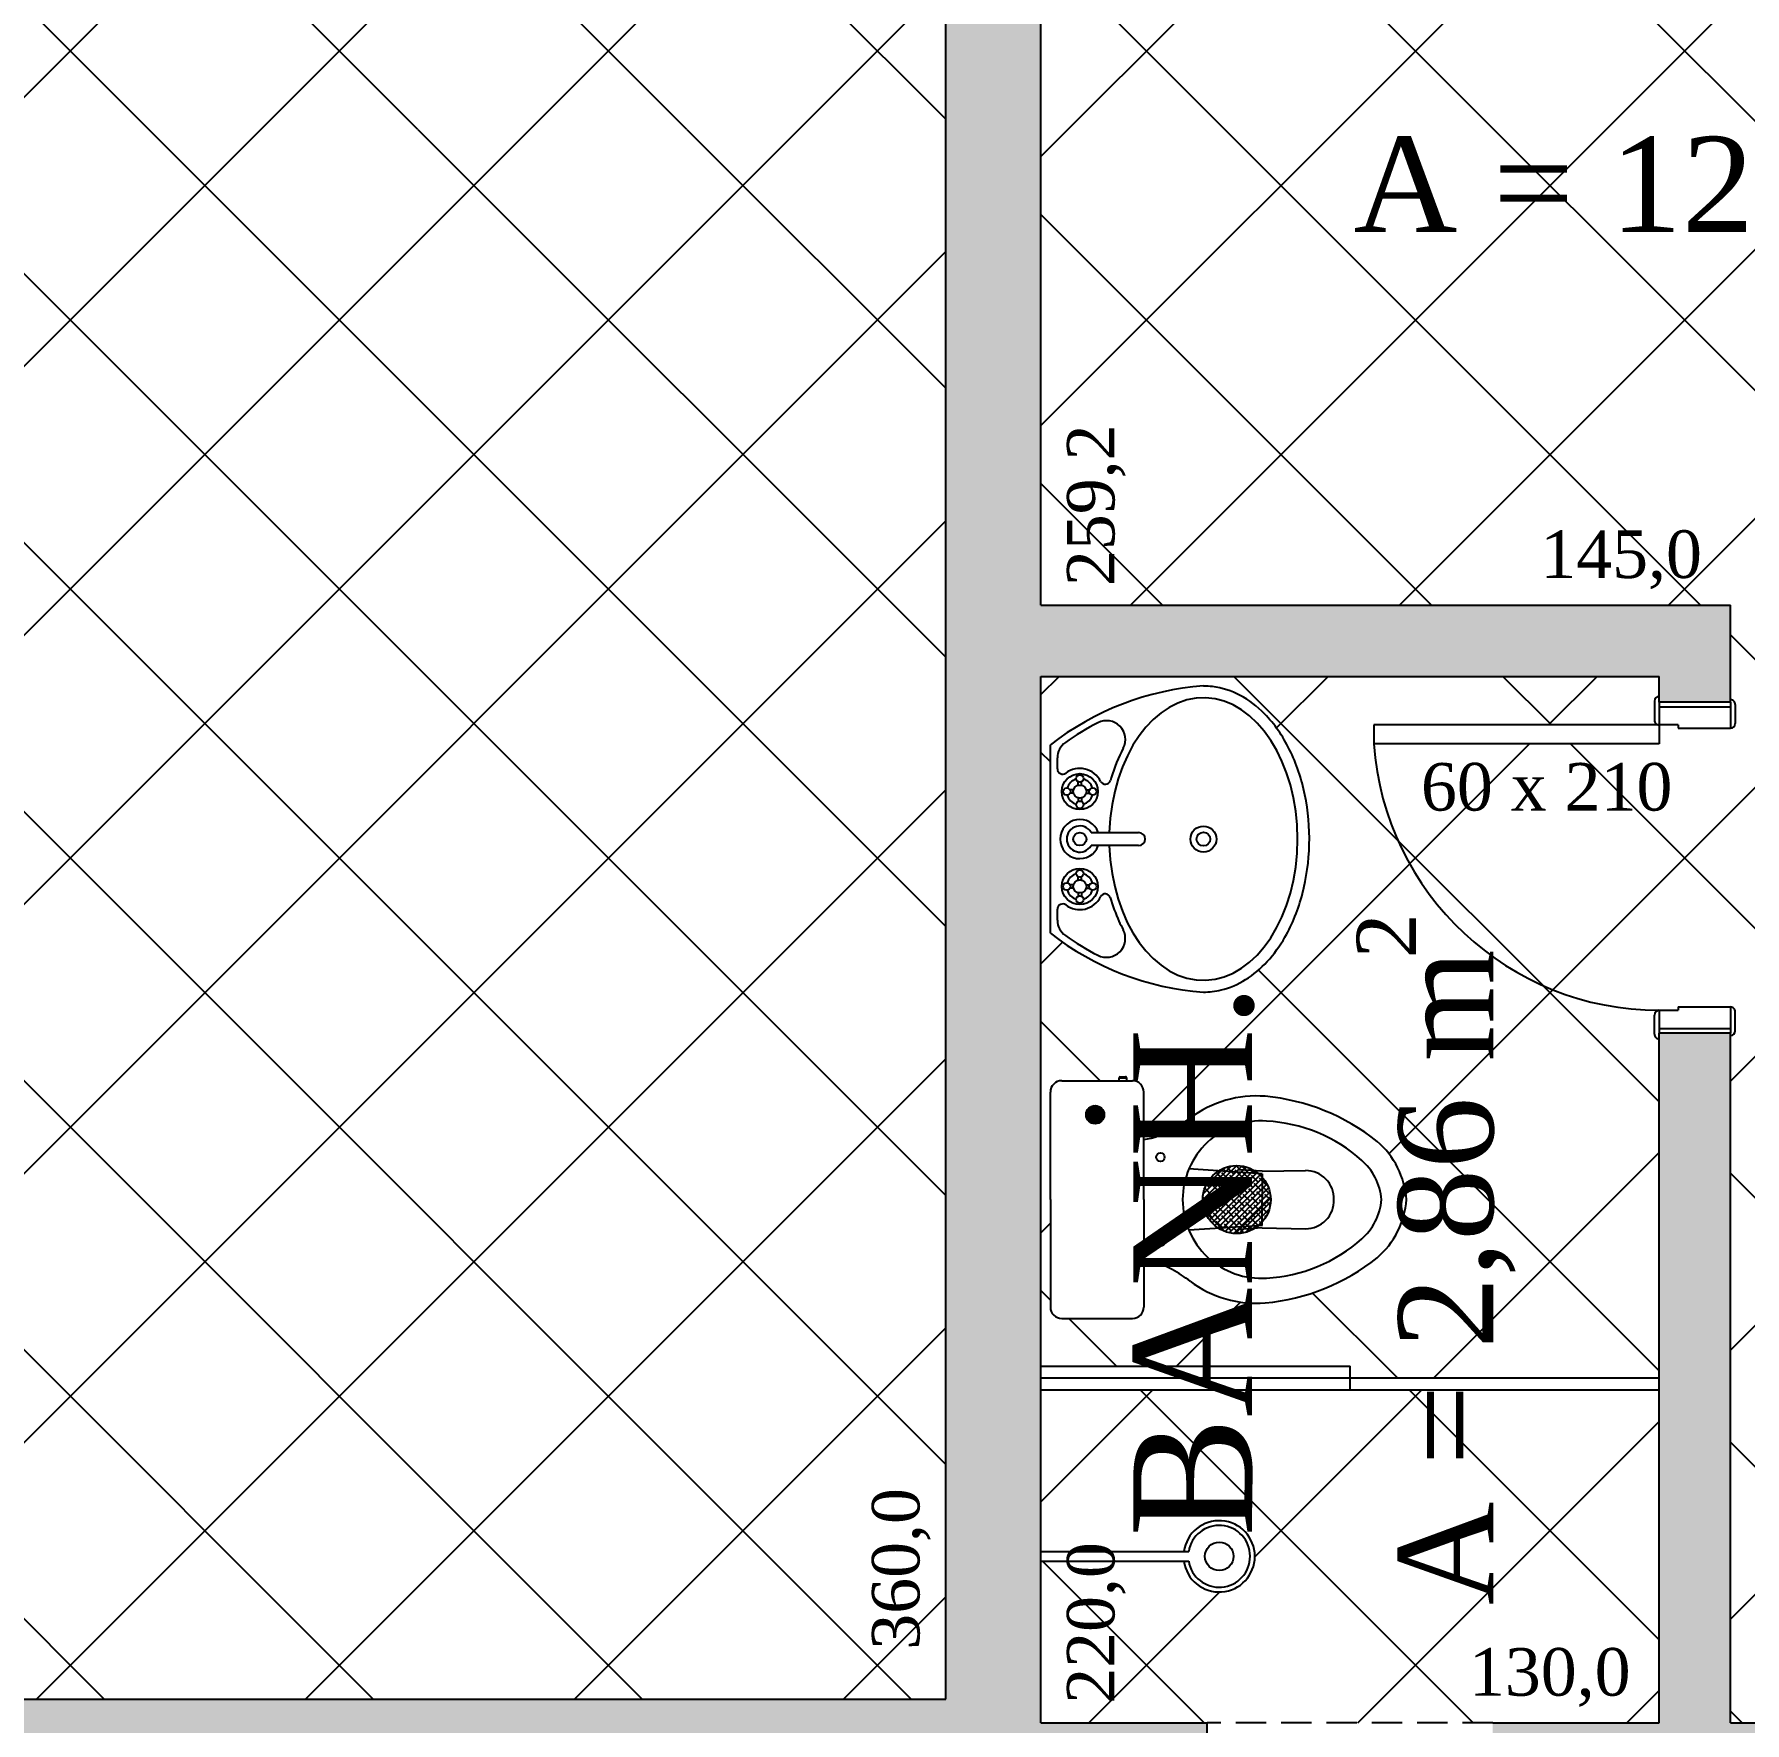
# Model space of a CAD drawing. Header units: millimetres. Extents: x 5728 to 12128, y -948 to 8052.
# Drawn here: x 8166.6 to 8526.2, y 1317.3 to 1672.3 of the extents above; entities that cross this region are included whole.
import ezdxf
from ezdxf.enums import TextEntityAlignment as Align

# ---------------------------------------------------------------- set-up
doc = ezdxf.new("R2010")
doc.units = ezdxf.units.MM
doc.header["$MEASUREMENT"] = 0
doc.linetypes.add('DASHED', pattern=[19.049999999999997, 12.7, -6.35])
for name, color, linetype in [('001 - 0.150 Color', 1, 'Continuous'), ('004 - 0.150 Color', 4, 'Continuous'), ('005 - 0.350 Color', 5, 'Continuous'), ('007 - 0.200', 7, 'Continuous'), ('253 - 0.150 Color', 253, 'Continuous')]:
    doc.layers.add(name, color=color, linetype=linetype)
doc.styles.add('style4', font='romantic.ttf')
pattern_1 = [(45, (0, 0), (-28.2842146789194, 28.2842146789194), []), (135, (0, 0), (-28.2842146789194, -28.2842146789194), [])]

msp = doc.modelspace()

# ---------------------------------------------------------------- hatches: boundary and pattern name
at = {"layer": '005 - 0.350 Color', "ltscale": 2.5}
for points in [[(8378.233044741823, 1811.50287393436), (8445.9606313823, 1850.605414312804), (8438.460631382304, 1863.59579536957), (8358.233044741823, 1817.276376626256), (8358.233044741823, 1424.90977164442), (8378.233044741823, 1426.046391618561), (8378.233044741823, 1537.276376626252), (8508.233044741823, 1537.276376626252), (8508.233044741823, 1531.876376626249), (8523.233044741823, 1531.876376626249), (8523.233044741823, 1552.276376626252), (8378.23304474182, 1552.276376626252)], [(8728.233044741823, 1371.063173190659), (8713.233044741823, 1371.063173190659), (8713.233044741823, 1317.276376626253), (8523.233044741823, 1317.276376626252), (8523.23304474182, 1462.276376626249), (8508.233044741823, 1462.276376626249), (8508.23304474182, 1317.276376626253), (8473.233044741824, 1317.276376626252), (8473.233044741824, 1312.546679253683, -0.003026302021422217), (8473.233044741824, 1312.546073998822), (8473.233044741824, 1302.276376626252), (8728.233044741823, 1302.276376626252)], [(8413.233044741824, 1312.546073998554, -0.00302630275017487), (8413.233044741824, 1312.546679253561), (8413.233044741819, 1313.776376626252), (8413.233044741824, 1317.276376626252), (8378.233044741823, 1317.276376626252), (8378.233044741823, 1426.046391618561), (8358.233044741824, 1424.90977164442), (8358.233044741823, 1322.276376626252), (7733.033008004322, 1322.276376626252), (7733.033008004322, 1302.276376626253), (7863.233044741824, 1302.276376626253), (7863.233044741822, 1296.876376626251), (7878.233044741823, 1296.876376626251), (7878.233044741822, 1302.276376626252), (8363.233044741823, 1302.276376626252), (8363.233044741823, 1152.276376626253), (8378.233044741823, 1152.276376626252), (8378.233044741823, 1302.276376626252), (8413.233044741824, 1302.276376626252)]]:
    msp.add_hatch(color=256, dxfattribs=at).paths.add_polyline_path(points)
at = {"layer": '253 - 0.150 Color', "ltscale": 2.5}
h = msp.add_hatch(dxfattribs=at)
h.set_pattern_fill('NET', color=256, scale=12.5984, angle=45, style=0)
h.set_pattern_definition(pattern_1)
h.paths.add_polyline_path([(8258.233044741823, 2292.276376626249), (8258.233044741823, 2427.276376626249), (8028.233044741824, 2427.276376626249), (8028.233044741823, 1652.276376626252), (8358.233044741823, 1652.276376626253), (8358.233044741823, 1682.276376626256), (8258.23304474182, 1682.276376626256), (8258.233044741823, 1817.276376626251, -0.3368421052631668)])
h.paths.add_polyline_path([(8257.60283764123, 2377.151448274107), (8257.60283764123, 2431.374821055173), (8239.163488528804, 2431.374821055173), (8239.163488528804, 2377.151448274107)], flags=9)
h.paths.add_polyline_path([(8257.60283764123, 1683.203151774185), (8257.60283764123, 1737.42652455525), (8239.163488528804, 1737.42652455525), (8239.163488528804, 1683.203151774185)], flags=24)
h = msp.add_hatch(dxfattribs=at)
h.set_pattern_fill('NET', color=256, scale=12.5984, angle=45, style=0)
h.set_pattern_definition(pattern_1)
h.paths.add_polyline_path([(8443.22377110312, 1866.345795369569), (8448.723771103118, 1856.819515927939), (8448.117553320468, 1856.469515927939), (8450.117553320464, 1853.005414312812, 0.235702045158461), (8515.399585623227, 1813.005414312802), (8515.399585623227, 1893.0054143128), (8519.399585623225, 1893.005414312799), (8517.399585623225, 1896.469515927939), (8516.793367840575, 1896.119515927939), (8511.293367840573, 1905.645795369567)])
h.paths.add_polyline_path([(8450.117553320482, 1853.005414312782, -0.414213562365363), (8449.751527916686, 1851.63938890902), (8446.28742630155, 1849.639388909018, -0.414213562374188), (8444.921400897763, 1850.005414312806), (8378.233044741823, 1811.50287393436), (8378.233044741823, 1552.276376626252), (8523.233044741823, 1552.276376626252), (8523.233044741823, 1532.376376626249, -0.4142135623733616), (8524.233044741823, 1531.376376626248), (8524.233044741819, 1527.376376626248, -0.4142135623728287), (8523.233044741819, 1526.376376626249), (8512.233044741819, 1526.376376626249), (8512.233044741819, 1527.07637662625), (8508.233044741823, 1527.07637662625), (8508.233044741819, 1523.07637662625), (8448.23304474182, 1523.07637662625, 0.3932262156300803), (8508.233044740078, 1467.07637662625), (8512.233044741819, 1467.076376626248), (8512.233044741819, 1467.776376626249), (8523.233044741823, 1467.776376626251, -0.4142135623730952), (8524.233044741823, 1466.776376626251), (8524.233044741823, 1462.776376626251, -0.4142135623730951), (8523.233044741823, 1461.776376626251), (8523.233044741823, 1317.276376626252), (8713.233044741823, 1317.276376626252), (8713.233044741823, 1371.063173190659), (8713.233044741823, 1571.063173190658), (8713.233044741823, 1624.849969755063), (8528.233044741823, 1809.849969755064), (8528.233044741823, 1898.105414312802), (8524.595738045931, 1896.005414312804, -0.4142135623732772), (8524.229712642147, 1894.639388909019), (8520.76561102701, 1892.639388909017, -0.4142135623729972), (8519.399585623227, 1893.005414312801), (8519.399585623227, 1813.005414312801), (8515.399585623223, 1813.005414312803, -0.2357020451583418)])
h.paths.add_polyline_path([(8515.024053551679, 1836.732454331576), (8515.024053551679, 1893.618549006133), (8499.691213314989, 1893.618549006133), (8499.691213314989, 1836.732454331576)], flags=25)
h.paths.add_polyline_path([(8389.386204028187, 1794.127343077773), (8423.45712949216, 1813.798201065938), (8414.370591030622, 1829.536547346252), (8380.299665566648, 1809.865689358086)], flags=24)
h.paths.add_polyline_path([(8514.304840299881, 1794.579726851195), (8542.155014928714, 1766.729552222361), (8555.099462291411, 1779.673999585058), (8527.249287662578, 1807.524174213892)], flags=24)
h.paths.add_polyline_path([(8427.310069618745, 1674.550675581917), (8620.87515837614, 1674.550675581917), (8620.87515837614, 1712.827302800852), (8427.310069618745, 1712.827302800852)], flags=24)
h.paths.add_polyline_path([(8439.431291245777, 1620.417278388522), (8601.45791846471, 1620.417278388522), (8601.45791846471, 1657.029704424025), (8439.431291245777, 1657.029704424025)], flags=24)
h.paths.add_polyline_path([(8589.213451468991, 1643.85954901209), (8604.70901359917, 1643.85954901209), (8604.70901359917, 1662.60954901209), (8589.213451468991, 1662.60954901209)], flags=24)
h.paths.add_polyline_path([(8398.901654209278, 1553.203151774181), (8398.901654209278, 1592.633625146963), (8380.462305096851, 1592.633625146963), (8380.462305096851, 1553.203151774181)], flags=24)
h.paths.add_polyline_path([(8712.580648292118, 1588.514910583466), (8712.580648292118, 1627.901005258023), (8694.274435274367, 1627.901005258023), (8694.274435274367, 1588.514910583466)], flags=24)
h.paths.add_polyline_path([(8543.901654209278, 1318.203151774181), (8543.901654209278, 1357.633625146963), (8525.462305096851, 1357.633625146963), (8525.462305096851, 1318.203151774181)], flags=24)
h.paths.add_polyline_path([(8480.871266776176, 1552.787921591384), (8520.301740148956, 1552.787921591384), (8520.301740148956, 1571.22727070381), (8480.871266776176, 1571.22727070381)], flags=24)
h.paths.add_polyline_path([(8670.911947249548, 1317.828602064756), (8710.261059675584, 1317.828602064756), (8710.261059675584, 1336.023868336946), (8670.911947249548, 1336.023868336946)], flags=24)
h.paths.add_polyline_path([(8711.230772850877, 1429.724798130466), (8711.230772850877, 1523.652312923365), (8695.720417821292, 1523.652312923365), (8695.720417821292, 1429.724798130466)], flags=24)
h.paths.add_polyline_path([(8455.57665212879, 1506.295311537502), (8512.499729051868, 1506.295311537502), (8512.499729051868, 1521.73909851975), (8455.57665212879, 1521.73909851975)], flags=24)
h = msp.add_hatch(dxfattribs=at)
h.set_pattern_fill('NET', color=256, scale=12.5984, angle=45, style=0)
h.set_pattern_definition(pattern_1)
h.paths.add_polyline_path([(8358.233044741823, 1652.276376626253), (8028.233044741823, 1652.276376626252), (7728.233008004323, 1652.276376626253), (7728.233008004323, 1422.276376626256), (7728.233008004323, 1322.276376626252, -0.4142135623741605), (7729.233008004323, 1323.276376626256), (7733.233008004323, 1323.276376626256, -0.4142135623741602), (7734.233008004323, 1322.276376626252), (8358.233044741823, 1322.276376626252)])
h.paths.add_polyline_path([(7741.392712707555, 1322.906583726845), (7780.823186080335, 1322.906583726845), (7780.823186080335, 1341.345932839271), (7741.392712707555, 1341.345932839271)], flags=24)
h.paths.add_polyline_path([(8357.580648292118, 1329.586486568596), (8357.580648292118, 1368.972581243152), (8339.274435274367, 1368.972581243152), (8339.274435274367, 1329.586486568596)], flags=24)
h = msp.add_hatch(dxfattribs=at)
h.set_pattern_fill('NET', color=256, scale=12.5984, angle=45, style=0)
h.set_pattern_definition(pattern_1)
h.paths.add_polyline_path([(8508.23304474182, 1352.057878579086), (8423.229861306425, 1352.057878579086, -0.9217100832685299), (8408.300010368157, 1351.276376626249), (8378.233044741823, 1351.276376626251), (8378.233044741823, 1317.276376626252), (8413.233044741824, 1317.276376626252), (8473.233044741823, 1317.276376626253), (8508.233044741823, 1317.276376626252)])
h.paths.add_polyline_path([(8508.233044741823, 1387.276376626252), (8378.233044741823, 1387.276376626252), (8378.233044741824, 1353.276376626251), (8408.300010368157, 1353.276376626249, -0.9490241318253422), (8423.229861306425, 1352.057878579086), (8508.233044741823, 1352.057878579086)])
h.paths.add_polyline_path([(8508.233044741823, 1425.659097985066), (8454.90086920206, 1425.659097985066, -0.1768712783463706), (8448.941002215139, 1415.043758889281, -0.1461622068700776), (8425.426902866162, 1405.550200760426, -0.1847170362391659), (8409.389601119723, 1410.293263574055, 0.03814653757143276), (8405.82059103771, 1412.554674229629, 0.09319008278483709), (8399.875898741819, 1414.642536690568), (8399.875898741819, 1404.657332626246, -0.4142135623728991), (8397.49494674182, 1402.276380626247), (8382.613996741818, 1402.276380626249, -0.4142135623726199), (8380.233044741823, 1404.657332626249), (8380.233044741823, 1425.659097985066), (8378.233044741823, 1425.659097985066), (8378.233044741823, 1392.276376626252), (8443.233044741823, 1392.276376626252), (8443.23304474182, 1389.776376626252), (8508.233044741823, 1389.776376626252)])
edge = h.paths.add_edge_path()
edge.add_arc((8508.233044741819, 1462.07637662625), 1, 179.9999999999479, 270.00000000020844, ccw=False)
edge.add_line((8507.233044741819, 1462.076376626251), (8507.233044741823, 1466.076376626251))
edge.add_arc((8508.233044741824, 1466.07637662625), 1.000000000000001, 90.00000009213079, 179.9999999999479, ccw=False)
edge.add_arc((8508.33079391521, 1527.323965026306), 60.24766769696377, 204.4450467695478, 269.9070400921861, ccw=False)
edge.add_line((8453.483812057197, 1502.392257423522), (8434.677533805985, 1502.392257423522))
edge.add_spline(control_points=[(8434.677533805987, 1502.392257423523), (8434.675333194331, 1502.241389911091), (8434.672402606007, 1502.090543524082), (8434.583234156611, 1498.417915199786), (8434.099166562555, 1494.916617518767), (8432.37318942404, 1488.312728536021), (8431.13190762305, 1485.210826389968), (8428.469164517302, 1480.571870833933), (8427.220741395724, 1478.846259719987), (8424.44879699496, 1475.837692243514), (8422.924614038655, 1474.554572142146), (8419.661163507333, 1472.526379645458), (8417.92086460977, 1471.782422073539), (8414.903040370971, 1471.055550096481), (8413.655427384429, 1470.905727187727), (8412.407587794873, 1470.905727187728)], knot_values=[6.283185307179585, 6.283185307179585, 6.283185307179585, 6.283185307179585, 6.297625715364154, 6.297625715364154, 6.634845535374369, 6.634845535374369, 6.972065355384585, 6.972065355384585, 7.205645356673636, 7.205645356673636, 7.439225357962687, 7.439225357962687, 7.672805359251738, 7.672805359251738, 7.832019341970572, 7.832019341970572, 7.832019341970572, 7.832019341970572], degree=3, periodic=0)
edge.add_arc((8416.687774676067, 1530.008885014716), 59.25793841216611, 232.03447037229512, 265.8579324304241, ccw=False)
edge.add_line((8380.233044741823, 1483.291051906989), (8380.233044741823, 1502.392257423522))
edge.add_line((8380.233044741823, 1502.392257423522), (8378.233044741823, 1502.392257423522))
edge.add_line((8378.233044741823, 1502.392257423522), (8378.233044741823, 1425.659097985066))
edge.add_line((8378.233044741823, 1425.659097985066), (8380.233044741823, 1425.659097985066))
edge.add_line((8380.233044741823, 1425.659097985066), (8380.233044741823, 1427.276376626252))
edge.add_line((8380.233044741823, 1427.276376626252), (8380.233044741823, 1449.895420626259))
edge.add_arc((8382.613996741822, 1449.895420626257), 2.380951999999754, 90, 179.9999999999453, ccw=False)
edge.add_line((8382.613996741822, 1452.276372626256), (8394.681283933744, 1452.276372626256))
edge.add_line((8394.681283933744, 1452.276372626256), (8394.681283933744, 1453.087255533514))
edge.add_line((8394.681283933744, 1453.087255533514), (8396.286022222248, 1453.087255533514))
edge.add_line((8396.286022222248, 1453.087255533514), (8396.286022222248, 1452.276372626256))
edge.add_line((8396.286022222248, 1452.276372626256), (8397.494946741817, 1452.276372626256))
edge.add_arc((8397.49494674182, 1449.895420626257), 2.380951999999752, 0, 90.00000000004383, ccw=False)
edge.add_line((8399.875898741819, 1449.895420626257), (8399.875898741819, 1439.910216561937))
edge.add_arc((8397.295801475137, 1456.763411193529), 17.04954753639653, 278.7039732795149, 300.0000612885643)
edge.add_arc((8392.806112417384, 1466.484879255696), 27.73048934658609, 297.9901778565725, 306.7284833840582)
edge.add_arc((8423.608583842197, 1425.666383528961), 23.40690210062164, 85.54460155748632, 127.40676650501939, ccw=False)
edge.add_arc((8421.292800278712, 1404.89580659697), 44.30006588775252, 51.38296104340088, 84.64534012896797, ccw=False)
edge.add_arc((8437.385994293008, 1426.040839623292), 17.74568680494634, 3.992427903365524, 49.37204541435739, ccw=False)
edge.add_arc((8437.385994293008, 1428.51191362922), 17.74568680494606, 350.7489256572934, 356.00757209663004, ccw=False)
edge.add_line((8454.90086920206, 1425.659097985066), (8508.233044741823, 1425.659097985066))
edge.add_line((8508.233044741823, 1425.659097985066), (8508.233044741823, 1461.07637662625))
edge = h.paths.add_edge_path()
edge.add_line((8448.233044741823, 1523.076376626221), (8448.23304474182, 1527.07637662625))
edge.add_line((8448.23304474182, 1527.07637662625), (8508.233044741823, 1527.07637662625))
edge.add_arc((8508.233044741819, 1528.07637662625), 1, 180, 270.00000000020844, ccw=False)
edge.add_line((8507.233044741819, 1528.07637662625), (8507.233044741819, 1532.07637662625))
edge.add_arc((8508.233044741819, 1532.07637662625), 1.000000000000001, 89.99999999979161, 180, ccw=False)
edge.add_line((8508.233044741823, 1533.07637662625), (8508.233044741823, 1537.276376626252))
edge.add_line((8508.233044741823, 1537.276376626252), (8378.233044741823, 1537.276376626252))
edge.add_line((8378.233044741823, 1537.276376626252), (8378.233044741823, 1502.392257423522))
edge.add_line((8378.233044741823, 1502.392257423522), (8380.233044741823, 1502.392257423522))
edge.add_line((8380.233044741823, 1502.392257423522), (8380.233044741823, 1522.89105190699))
edge.add_arc((8416.687774676067, 1476.173218799264), 59.25793841216635, 94.24129559347858, 127.96552962770471, ccw=False)
edge.add_spline(control_points=[(8412.407562672497, 1535.255274402784), (8413.052998128207, 1535.255385795764), (8413.698427591806, 1535.215803620639), (8416.340684897526, 1534.88867067026), (8418.304185226438, 1534.253914967331), (8421.991761120347, 1532.303825806444), (8423.716981291933, 1530.990973746884), (8427.331328920407, 1527.317304311689), (8429.102973574829, 1524.756178644189), (8431.958987678743, 1518.978648635503), (8433.043216112443, 1515.761633608741), (8434.41119043301, 1509.147348490058), (8434.726723006634, 1505.764525458051), (8434.677533805987, 1502.392257423523)], knot_values=[7.832019341970572, 7.832019341970572, 7.832019341970572, 7.832019341970572, 7.914374035213079, 7.914374035213079, 8.17096777687722, 8.17096777687722, 8.427561518541358, 8.427561518541358, 8.764781338551574, 8.764781338551574, 9.102001158561789, 9.102001158561789, 9.424780570387437, 9.424780570387437, 9.424780570387437, 9.424780570387437], degree=3, periodic=0)
edge.add_line((8434.677533805987, 1502.392257423522), (8453.483812057195, 1502.392257423522))
edge.add_arc((8508.330793915207, 1527.3239650263), 60.24766769696377, 184.0428279280715, 204.4450467695429, ccw=False)
h.paths.add_polyline_path([(8483.685817373505, 1337.314329606525), (8483.685817373505, 1484.548057417177), (8447.073391337999, 1484.548057417177), (8447.073391337999, 1337.314329606525)], flags=9)
h.paths.add_polyline_path([(8465.911947249548, 1317.828602064756), (8505.261059675584, 1317.828602064756), (8505.261059675584, 1336.023868336946), (8465.911947249548, 1336.023868336946)], flags=24)
h.paths.add_polyline_path([(8398.860973735906, 1318.243832247554), (8398.860973735906, 1357.59294467359), (8380.665707463715, 1357.59294467359), (8380.665707463715, 1318.243832247554)], flags=9)
h.paths.add_polyline_path([(8429.59864799076, 1351.182383127424), (8429.59864799076, 1477.976022180679), (8391.266547399044, 1477.976022180679), (8391.266547399044, 1351.182383127424)], flags=9)
h.paths.add_polyline_path([(8460.243546749936, 1474.988974976785), (8460.243546749936, 1490.484537106962), (8441.493546749936, 1490.484537106962), (8441.493546749936, 1474.988974976785)], flags=24)

# ---------------------------------------------------------------- linework, layer by layer
at = {"layer": '001 - 0.150 Color'}
for p, q in [((8523.233044741823, 1532.376376626249), (8523.233044741819, 1532.376376626249)), ((8507.233044741819, 1532.07637662625), (8507.233044741819, 1528.07637662625)), ((8508.233044741819, 1530.876376626249), (8523.233044741819, 1530.876376626249)), ((8523.233044741823, 1531.876376626249), (8523.233044741819, 1526.376376626249)), ((8524.233044741823, 1531.376376626249), (8524.233044741819, 1527.376376626249)), ((8508.233044741823, 1527.07637662625), (8448.233044741819, 1527.07637662625)), ((8448.233044741819, 1527.07637662625), (8448.233044741823, 1523.07637662625)), ((8508.233044741823, 1527.07637662625), (8508.233044741819, 1523.07637662625)), ((8512.233044741819, 1527.07637662625), (8512.233044741819, 1526.376376626249)), ((8512.233044741819, 1526.376376626249), (8523.233044741819, 1526.376376626249)), ((8523.233044741819, 1526.376376626249), (8523.233044741819, 1526.376376626249)), ((8380.233044741823, 1483.291051906991), (8380.233044741823, 1522.891051906991)), ((8508.233044741819, 1523.07637662625), (8448.233044741823, 1523.07637662625)), ((8386.076566494892, 1514.383316429101), (8386.076566494894, 1515.120316429101)), ((8386.764066494892, 1514.374791429101), (8386.764066494892, 1515.120316429101)), ((8385.103616494891, 1513.401566429101), (8384.357816494892, 1513.401566429101)), ((8385.094816494893, 1512.714066429101), (8384.357816494892, 1512.714066429101)), ((8386.076566494894, 1511.740841429099), (8386.076566494894, 1510.995316429101)), ((8386.764066494892, 1511.732316429101), (8386.764066494892, 1510.995316429101)), ((8387.737291494892, 1512.714066429101), (8388.482816494892, 1512.714066429101)), ((8387.746091494892, 1513.401566429101), (8388.482816494892, 1513.401566429101)), ((8388.796041494892, 1504.464066429102), (8398.795316494892, 1504.464066429101)), ((8398.795316494892, 1501.714066429101), (8388.793841494891, 1501.714066429101)), ((8385.103616494891, 1493.464066429101), (8384.357816494892, 1493.464066429101)), ((8385.094816494891, 1492.776566429101), (8384.357816494892, 1492.776566429101)), ((8386.076566494892, 1494.445816429102), (8386.076566494892, 1495.182816429101)), ((8386.764066494892, 1494.437291429101), (8386.764066494892, 1495.182816429101)), ((8387.737291494892, 1492.776566429101), (8388.482816494892, 1492.776566429101)), ((8387.746091494892, 1493.464066429101), (8388.482816494892, 1493.464066429101)), ((8386.076566494892, 1491.8033414291), (8386.076566494892, 1491.057816429101)), ((8386.764066494892, 1491.794816429102), (8386.764066494892, 1491.057816429101)), ((8512.233044741819, 1467.776376626249), (8523.233044741823, 1467.776376626251)), ((8512.233044741819, 1467.776376626249), (8512.233044741819, 1467.07637662625)), ((8523.233044741819, 1467.776376626249), (8523.233044741823, 1462.276376626249)), ((8507.233044741819, 1462.07637662625), (8507.233044741823, 1466.07637662625)), ((8508.233044741819, 1467.07637662625), (8512.233044741819, 1467.076376626248)), ((8508.233044741819, 1467.07637662625), (8508.233044741823, 1462.276376626249)), ((8524.233044741823, 1462.776376626251), (8524.233044741823, 1466.776376626251)), ((8508.233044741819, 1463.276376626249), (8523.233044741819, 1463.276376626249)), ((8394.919379133738, 1453.087255533514), (8396.047927022257, 1453.087255533514)), ((8380.233044741823, 1427.276376626252), (8380.233044741823, 1449.895420626259)), ((8382.613996741818, 1452.276372626256), (8382.613996741818, 1452.276372626256)), ((8382.613996741818, 1452.276372626256), (8382.613996741818, 1452.276372626256)), ((8382.613996741818, 1452.276372626256), (8397.49494674182, 1452.276372626256)), ((8394.681283933744, 1452.276372626256), (8394.681283933744, 1452.849160333519)), ((8394.681283933744, 1452.849160333519), (8396.286022222248, 1452.849160333519)), ((8396.286022222248, 1452.276372626255), (8396.286022222248, 1452.849160333519)), ((8399.875898741819, 1427.276376626252), (8399.875898741819, 1449.895420626259)), ((8389.689661258577, 1447.037771935136), (8387.741491587023, 1445.089602263582)), ((8389.471755857787, 1447.030314947455), (8387.748948574705, 1445.307507664373)), ((8389.885470547044, 1447.023132810495), (8387.756130711667, 1444.893792975116)), ((8390.06447050114, 1446.99168435148), (8387.78757917068, 1444.714793021018)), ((8389.22140095539, 1446.990408458167), (8387.788855063993, 1445.557862566775)), ((8390.229769281945, 1446.946534719176), (8387.832728802983, 1444.549494240213)), ((8390.34805100016, 1443.362955783525), (8387.875186053176, 1445.835820730508)), ((8388.911698063093, 1446.891153978982), (8387.888109543177, 1445.867565459068)), ((8390.383348835805, 1446.889665859924), (8387.889597662237, 1444.395914686356)), ((8390.49359627074, 1443.427858926052), (8387.940089195705, 1445.981366001088)), ((8390.526533019409, 1446.822401630421), (8387.95686189174, 1444.252730502749)), ((8390.62946499023, 1443.502438619673), (8388.014668889326, 1446.117234720579)), ((8390.660223552783, 1446.745643750683), (8388.033619771479, 1444.119039969379)), ((8390.756326684535, 1443.586025338476), (8388.098255608129, 1446.244096414883)), ((8390.785028841263, 1446.660000626054), (8388.119262896107, 1443.994234680897)), ((8390.874617060656, 1443.678183375467), (8388.19041364512, 1446.362386791003)), ((8390.901337304713, 1446.565860676395), (8388.213402845768, 1443.877926217447)), ((8390.984585600712, 1443.778663248517), (8388.29089351817, 1446.472355331061)), ((8391.009358753377, 1446.463433711948), (8388.315829810213, 1443.769904768784)), ((8391.086320478302, 1443.887376784038), (8388.39960705369, 1446.574090208653)), ((8391.109145034217, 1446.352771579677), (8388.426491942482, 1443.67011848794)), ((8391.17975696694, 1444.004388708512), (8388.516618978167, 1446.667526697287)), ((8391.20059495229, 1446.233773084639), (8388.54549043752, 1443.578668569871)), ((8391.26467128769, 1444.129922800872), (8388.642153070523, 1446.752441018038)), ((8391.28344459903, 1446.106174318271), (8388.673089203889, 1443.495818923129)), ((8391.340658478131, 1444.264384023541), (8388.776614293194, 1446.828428208481)), ((8391.357240840534, 1445.969522146665), (8388.809741375493, 1443.422022681625)), ((8391.407088879389, 1444.408402035393), (8388.920632305046, 1446.894858609738)), ((8391.421291345758, 1445.823124238779), (8388.956139283378, 1443.3579721764)), ((8391.463031294717, 1444.562908033175), (8389.075138302826, 1446.950801025067)), ((8391.507117739866, 1444.729270001137), (8389.24150027079, 1446.994887470213)), ((8391.537294411595, 1444.909541742516), (8389.421772012167, 1447.025064141944)), ((8391.550323374187, 1445.106961193034), (8389.619191462685, 1447.038093104537)), ((8389.645746895905, 1445.133516626256), (8389.645746895909, 1446.323992626256)), ((8391.540647368336, 1445.327085611996), (8389.839315881647, 1447.028417098683)), ((8391.497204785679, 1445.580976607762), (8390.093206877413, 1446.984974516028)), ((8391.390153009808, 1445.898476796741), (8390.410707066392, 1446.877922740157)), ((8389.640450742001, 1443.228762389243), (8387.740992658895, 1445.128220472348)), ((8389.840884496389, 1443.238777047964), (8387.751007317616, 1445.328654226736)), ((8389.416117492361, 1443.24264722577), (8387.754877495423, 1444.903887222712)), ((8390.023517560438, 1443.266592397025), (8387.778822666678, 1445.511287290785)), ((8389.155350797006, 1443.292965508017), (8387.805195777668, 1444.643120527353)), ((8390.191842193344, 1443.308716177226), (8387.820946446878, 1445.679611923695)), ((8388.82157504752, 1443.416292844393), (8387.928523114046, 1444.309344777865)), ((8391.474576932414, 1445.665961412327), (8389.113302109832, 1443.304686589743)), ((8391.515596194928, 1445.49653226173), (8389.28273126043, 1443.26366732723)), ((8391.542074757715, 1445.312562411405), (8389.466701110752, 1443.237188764444)), ((8391.550368307942, 1445.110407548522), (8389.668855973638, 1443.228895214219)), ((8391.534047016925, 1444.883637844394), (8389.895625677764, 1443.245216505236)), ((8391.479640578596, 1444.618782992955), (8390.1604805292, 1443.299622943565)), ((8391.345809705632, 1444.274503706883), (8390.504759815278, 1443.433453816528)), ((8424.759506371302, 1432.699773961422), (8409.294474725562, 1433.722809678055)), ((8419.44897506807, 1434.419113063834), (8412.26491045832, 1427.235048454084)), ((8420.501294905604, 1434.33501147057), (8412.349012051583, 1426.182728616552)), ((8418.211870154588, 1434.318429581144), (8412.36559394101, 1428.472153367567)), ((8421.429740525244, 1434.12703565942), (8412.556987862732, 1425.254282996908)), ((8416.602289083552, 1433.845269940901), (8412.838753581254, 1430.081734438603)), ((8422.26287410619, 1433.823747809573), (8412.860275712581, 1424.421149415963)), ((8422.26287410619, 1433.823747809573), (8412.860275712581, 1424.421149415963)), ((8423.016222618036, 1433.440674890628), (8413.243348631528, 1423.667800904115)), ((8423.698655497334, 1432.986686339131), (8413.697337183025, 1422.98536802482)), ((8414.827227778987, 1430.933787205544), (8413.916509466791, 1431.844505517738)), ((8424.314988164799, 1432.466597575802), (8414.217425946355, 1422.369035357353)), ((8424.867117100108, 1431.882305080313), (8414.801718441842, 1421.816906422046)), ((8418.23649207137, 1429.797365774748), (8415.077098770644, 1432.956759075472)), ((8415.963649209782, 1432.070208636338), (8415.077098770646, 1432.956759075472)), ((8416.531859925179, 1430.365576490147), (8415.111333136687, 1431.78610327864)), ((8417.668281355971, 1431.501997920941), (8416.247754567481, 1432.922524709435)), ((8417.100070640576, 1433.20663006713), (8416.504195098893, 1433.802505608814)), ((8418.804702786765, 1432.638419351735), (8417.384175998272, 1434.058946140229)), ((8419.372913502164, 1430.933787205544), (8417.95238671367, 1432.354313994036)), ((8420.509334932955, 1432.070208636338), (8419.088808144463, 1433.49073542483)), ((8419.94112421756, 1433.774840782529), (8419.297580448074, 1434.418384552015)), ((8421.077545648353, 1430.365576490147), (8419.65701885986, 1431.78610327864)), ((8424.759506371302, 1433.228756626248), (8419.88973547511, 1433.550899488473)), ((8421.645756363749, 1433.206630067132), (8420.520354344806, 1434.332032086075)), ((8422.213967079148, 1431.501997920941), (8420.793440290654, 1432.922524709435)), ((8423.350388509938, 1432.638419351735), (8422.093966072096, 1433.894841789581)), ((8423.918599225337, 1430.933787205544), (8422.498072436845, 1432.354313994038)), ((8425.623231371526, 1430.365576490147), (8424.202704583036, 1431.78610327864)), ((8424.759506371302, 1433.228756626248), (8433.90737912203, 1433.391861243226)), ((8424.759506371302, 1432.699773961422), (8424.759506371302, 1427.276376626252)), ((8412.5543849174, 1428.660944343957), (8412.426707992356, 1428.788621269001)), ((8414.25901706359, 1428.092733628562), (8412.838490275099, 1429.513260417052)), ((8413.690806348193, 1429.797365774752), (8413.018392635677, 1430.46977948727)), ((8414.827227778987, 1426.388101482369), (8413.406700990497, 1427.808628270863)), ((8415.395438494385, 1429.229155059355), (8413.974911705893, 1430.649681847846)), ((8415.963649209782, 1427.524522913163), (8414.543122421288, 1428.945049701657)), ((8425.354416804938, 1431.233183354352), (8415.450840167803, 1421.329606717218)), ((8417.100070640576, 1428.660944343957), (8415.679543852082, 1430.081471132449)), ((8425.773611914705, 1430.515957033325), (8416.16806648883, 1420.910411607447)), ((8417.668281355971, 1426.956312197766), (8416.247754567477, 1428.376838986258)), ((8418.23649207137, 1429.79736577475), (8416.815965282874, 1431.217892563242)), ((8426.118058224454, 1429.723981912279), (8416.960041609876, 1420.565965297701)), ((8418.804702786765, 1428.09273362856), (8417.384175998273, 1429.513260417052)), ((8426.376017077957, 1428.845519334989), (8417.838504187166, 1420.308006444198)), ((8419.372913502164, 1426.388101482369), (8417.952386713669, 1427.808628270863)), ((8419.94112421756, 1429.229155059355), (8418.520597429066, 1430.649681847846)), ((8426.526642503308, 1427.859723329548), (8418.824300192606, 1420.157381018844)), ((8420.509334932958, 1427.524522913163), (8419.088808144463, 1428.945049701655)), ((8421.645756363749, 1428.660944343956), (8420.225229575257, 1430.081471132449)), ((8422.213967079148, 1426.956312197766), (8420.793440290654, 1428.376838986258)), ((8422.782177794543, 1429.79736577475), (8421.361651006051, 1431.217892563242)), ((8423.350388509942, 1428.092733628562), (8421.929861721448, 1429.513260417052)), ((8423.918599225337, 1426.388101482369), (8422.498072436845, 1427.808628270861)), ((8424.486809940732, 1429.229155059355), (8423.066283152242, 1430.649681847846)), ((8425.05502065613, 1427.524522913163), (8423.63449386764, 1428.945049701657)), ((8426.191442086923, 1428.660944343957), (8424.770915298433, 1430.081471132449)), ((8426.549654821658, 1427.166310178427), (8425.33912601383, 1428.376838986258)), ((8380.233044741823, 1427.276376626252), (8380.233044741823, 1404.657332626246)), ((8399.875898741819, 1427.276376626252), (8399.875898741819, 1404.657332626246)), ((8413.122595632796, 1426.956312197766), (8412.283661621452, 1427.795246209109)), ((8413.690806348193, 1425.251680051575), (8412.29229104771, 1426.65019535206)), ((8416.937035869518, 1420.574401321102), (8412.70567159075, 1424.805765599873)), ((8414.25901706359, 1423.547047905386), (8412.838490275099, 1424.967574693877)), ((8415.395438494385, 1424.68346933618), (8413.974911705893, 1426.10399612467)), ((8415.963649209782, 1422.978837189987), (8414.543122421292, 1424.39936397848)), ((8416.531859925179, 1425.819890766972), (8415.111333136687, 1427.240417555464)), ((8417.100070640576, 1424.115258620781), (8415.679543852082, 1425.535785409274)), ((8418.23649207137, 1425.251680051575), (8416.815965282874, 1426.672206840069)), ((8418.804702786765, 1423.547047905384), (8417.384175998273, 1424.967574693876)), ((8419.94112421756, 1424.68346933618), (8418.520597429066, 1426.10399612467)), ((8420.509334932958, 1422.978837189987), (8419.088808144463, 1424.39936397848)), ((8426.543944468813, 1427.582397516697), (8419.101626005457, 1420.140079053339)), ((8421.077545648353, 1425.819890766972), (8419.65701885986, 1427.240417555464)), ((8426.529261176895, 1426.72592057234), (8419.958102949813, 1420.154762345259)), ((8421.645756363747, 1424.115258620781), (8420.225229575257, 1425.535785409274)), ((8426.284303367764, 1425.344541332413), (8421.339482189742, 1420.39972015439)), ((8422.782177794541, 1425.251680051575), (8421.361651006051, 1426.672206840069)), ((8423.350388509942, 1423.547047905384), (8421.929861721448, 1424.967574693876)), ((8424.486809940732, 1424.68346933618), (8423.066283152242, 1426.10399612467)), ((8425.05502065613, 1422.978837189987), (8423.63449386764, 1424.399363978479)), ((8425.623231371526, 1425.819890766972), (8424.202704583036, 1427.240417555464)), ((8424.759506371302, 1421.852979291112), (8424.759506371302, 1427.276376626252)), ((8425.93377587846, 1424.372924829246), (8424.770915298433, 1425.535785409273)), ((8426.456736796561, 1426.122806772732), (8425.907336729228, 1426.672206840069)), ((8424.759506371302, 1421.852979291112), (8409.350390013515, 1420.83364245709)), ((8414.827227778987, 1421.842415759193), (8413.738456676252, 1422.931186861928)), ((8416.531859925179, 1421.274205043797), (8415.111333136687, 1422.694731832289)), ((8417.668281355971, 1422.410626474591), (8416.247754567481, 1423.831153263081)), ((8418.23649207137, 1420.7059943284), (8416.815965282876, 1422.126521116892)), ((8419.372913502164, 1421.842415759193), (8417.95238671367, 1423.262942547686)), ((8419.926516478758, 1420.152391351807), (8418.520597429066, 1421.558310401495)), ((8421.077545648353, 1421.274205043797), (8419.657018859862, 1422.694731832287)), ((8424.759506371302, 1421.323996626257), (8419.889735475106, 1421.001853764034)), ((8420.919891538648, 1420.295437722709), (8420.225229575257, 1420.990099686098)), ((8422.213967079144, 1422.410626474591), (8420.793440290654, 1423.831153263081)), ((8422.601049756915, 1420.887122366028), (8421.361651006051, 1422.126521116892)), ((8423.918599225335, 1421.842415759193), (8422.498072436845, 1423.262942547686)), ((8423.322614203666, 1421.30197935007), (8423.066283152242, 1421.558310401495)), ((8425.266033116532, 1423.189849650387), (8423.494173871766, 1421.417990405624)), ((8424.56398794823, 1422.333448467094), (8424.202704583036, 1422.694731832289)), ((8424.759506371302, 1421.323996626257), (8433.90737912203, 1421.160892009279)), ((8425.546163317384, 1423.624115959528), (8425.33912601383, 1423.831153263083)), ((8382.613996741818, 1402.276380626249), (8397.49494674182, 1402.276380626247)), ((8378.233044741817, 1353.276376626251), (8409.310428452483, 1353.276376626249)), ((8378.233044741817, 1351.276376626251), (8409.310428452483, 1351.276376626249))]:
    msp.add_line(p, q, dxfattribs=at)
at = {"layer": '001 - 0.150 Color', "ltscale": 2.5}
for p, q in [((8508.233044741823, 1531.876376626249), (8508.233044741823, 1527.07637662625)), ((8512.233044741819, 1527.07637662625), (8508.233044741823, 1527.07637662625)), ((8378.233044741823, 1392.276376626252), (8443.233044741823, 1392.276376626252)), ((8443.233044741823, 1387.276376626252), (8443.233044741823, 1392.276376626252)), ((8378.233044741823, 1389.776376626252), (8508.233044741823, 1389.776376626252)), ((8378.233044741823, 1387.276376626252), (8508.233044741823, 1387.276376626252))]:
    msp.add_line(p, q, dxfattribs=at)
at = {"layer": '001 - 0.150 Color'}
for centre, radius in [((8386.420316494892, 1513.057816429101), 3.78125), ((8386.420316494892, 1513.057816429101), 1.375), ((8386.420316494892, 1515.807816429099), 0.768648375), ((8383.670316494892, 1513.057816429099), 0.768648375), ((8386.420316494892, 1510.3078164291), 0.768648375), ((8389.170316494892, 1513.0578164291), 0.768648375), ((8386.420316494892, 1503.089066429099), 1.375), ((8412.40758779487, 1503.080727187725), 2.728962388195378), ((8386.420316494892, 1493.120316429101), 3.78125), ((8386.420316494892, 1495.8703164291), 0.768648375), ((8383.670316494894, 1493.120316429099), 0.768648375), ((8386.420316494892, 1493.120316429101), 1.375), ((8389.170316494892, 1493.120316429099), 0.768648375), ((8386.420316494892, 1490.370316429099), 0.768648375), ((8389.645746895905, 1445.133516626256), 1.9047616), ((8403.36391583161, 1436.204946626256), 0.892857), ((8419.4076468959, 1427.276376626252), 7.142856), ((8403.36391583161, 1418.347806626245), 0.892857), ((8415.733044741817, 1352.276376626248), 3)]:
    msp.add_circle(centre, radius, dxfattribs=at)
for centre, radius, start, end in [((8416.687774676067, 1476.173218799262), 59.25793841216795, 94.14206756959489, 127.9655296277045), ((8508.233044741819, 1532.07637662625), 1, 90.0000000000002, 180.0000000000001), ((8523.233044741823, 1531.376376626249), 1, 1.7267389450886e-13, 90.0000000000002), ((8508.233044741823, 1528.07637662625), 1, 269.999999999896, 270.0000000000002), ((8508.233044741823, 1528.07637662625), 1, 180.0000000000001, 270.0000000000002), ((8523.233044741819, 1527.376376626249), 1, 270.0000000000002, 1.7267389450886e-13), ((8386.420316494892, 1503.089066429099), 4.125, 19.63970000003605, 340.3485999999473), ((8386.420316494892, 1503.089066429099), 2.75, 30.24460000005558, 329.6569000000241), ((8398.795316494892, 1503.089066429099), 1.375, 270.0000000000002, 90.0000000000002), ((8416.687774676067, 1530.008885014718), 59.25793841216795, 232.0344703722958, 265.8579324304055), ((8523.233044741823, 1466.776376626251), 1, 1.7267389450886e-13, 90.0000000000002), ((8508.233044741823, 1466.07637662625), 1, 90.0000000000002, 180.0000000000001), ((8508.233044741819, 1462.07637662625), 1, 180.0000000000001, 270.0000000000002), ((8523.233044741823, 1462.776376626251), 1, 270.0000000000002, 1.7267389450886e-13), ((8394.919379133737, 1452.849160333519), 0.2380952, 90.0000000000002, 180.0000000000001), ((8396.047927022255, 1452.849160333519), 0.2380952, 1.7267389450886e-13, 90.0000000000002), ((8382.61399674182, 1449.895420626259), 2.380952, 90.0000000000002, 180.0000000000001), ((8397.494946741817, 1449.895420626259), 2.380952, 1.7267389450886e-13, 90.0000000000002), ((8423.608583842195, 1425.66638352896), 23.40690210062295, 85.5446015564091, 126.6711349318042), ((8421.292800278714, 1404.895806596969), 44.30006588775377, 51.38296104439121, 84.64534012843413), ((8392.806112417387, 1466.4848792557), 27.73048934658837, 297.9901778563791, 307.3494180525906), ((8424.582507324238, 1427.280771295909), 16.53691667993345, 86.21520669873372, 180.0152262982919), ((8423.965427056979, 1411.24053454977), 32.58591523311963, 48.09030944602264, 86.99427450114395), ((8397.295801475137, 1456.763411193528), 17.04954753639574, 278.7039732795914, 300.0000612880874), ((8437.385994293008, 1426.040839623292), 17.74568680494593, 3.992427903364498, 49.37204541663114), ((8437.906728631737, 1426.475749089745), 11.94277916316225, 3.825984349205316, 50.16857657307681), ((8433.903187210408, 1427.429361073288), 5.962501643490452, 358.4217087610203, 89.95971844036906), ((8424.582507324238, 1427.271981956621), 16.53691667993345, 179.9847737017085, 273.7847933012666), ((8433.903578869946, 1427.122446629453), 5.961555831422189, 270.0365237577715, 1.37150591529003), ((8437.926814435184, 1428.067475626549), 11.9225999566998, 309.786628971388, 356.1775051594877), ((8437.385994293008, 1428.511913629214), 17.74568680494594, 310.6279545833692, 356.0075720966359), ((8423.96542705698, 1443.31221870276), 32.58591523311963, 273.0057254987524, 311.9096905539778), ((8397.295801475137, 1397.789342058977), 17.04954753639574, 59.99993871174802, 81.2960267204089), ((8421.292800278714, 1449.656946655536), 44.30006588775377, 275.3546598715662, 308.6170389556091), ((8392.806112417387, 1388.067873996801), 27.73048934658837, 52.65058194740984, 62.00982214362114), ((8423.608583842195, 1428.886369723545), 23.40690210062295, 233.3288650681961, 274.4553984435912), ((8382.613996741818, 1404.657332626246), 2.380952, 180.0000000000001, 270.0000000000002), ((8397.49494674182, 1404.657332626246), 2.380952, 270.0000000000002, 1.7267389450886e-13), ((8415.733044741817, 1352.276376626248), 7.5, 187.6622556607554, 172.337744339238), ((8415.733044741817, 1352.276376626248), 6.5, 188.8498830984028, 171.1501169014875)]:
    msp.add_arc(centre, radius, start, end, dxfattribs=at)
msp.add_ellipse((8412.407587794873, 1503.080727187727), major_axis=(6.789538478869665e-12, 29.69999999955852), ratio=0.666666666676584, start_param=1.61682809513278, end_param=7.807387697770203, dxfattribs=at)
msp.add_open_spline([(8412.407587794873, 1470.905727187728), (8413.655427384429, 1470.905727187727), (8414.903040370971, 1471.055550096481), (8417.92086460977, 1471.782422073539), (8419.661163507333, 1472.526379645458), (8422.924614038655, 1474.554572142146), (8424.44879699496, 1475.837692243514), (8427.220741395724, 1478.846259719987), (8428.469164517302, 1480.571870833933), (8431.13190762305, 1485.210826389968), (8432.37318942404, 1488.312728536021), (8434.099166562555, 1494.916617518767), (8434.583234156611, 1498.417915199786), (8434.754247913897, 1505.46154972645), (8434.441120933867, 1509.002631689862), (8433.043216112443, 1515.761633608741), (8431.958987678743, 1518.978648635503), (8429.102973574829, 1524.756178644189), (8427.331328920407, 1527.317304311689), (8423.716981291933, 1530.990973746884), (8421.991761120347, 1532.303825806444), (8418.304185226438, 1534.253914967331), (8416.340684897526, 1534.88867067026), (8413.698427591806, 1535.215803620639), (8413.052998128207, 1535.255385795764), (8412.407562672497, 1535.255274402784)], degree=3, knots=[6.283185307179586, 6.283185307179586, 6.283185307179586, 6.283185307179586, 6.44239928989842, 6.44239928989842, 6.67597929118747, 6.67597929118747, 6.909559292476522, 6.909559292476522, 7.143139293765573, 7.143139293765573, 7.480359113775789, 7.480359113775789, 7.817578933786004, 7.817578933786004, 8.15479875379622, 8.15479875379622, 8.492018573806435, 8.492018573806435, 8.82923839381665, 8.82923839381665, 9.08583213548079, 9.08583213548079, 9.34242587714493, 9.34242587714493, 9.424780570387437, 9.424780570387437, 9.424780570387437, 9.424780570387437], dxfattribs=at)
at = {"layer": '004 - 0.150 Color'}
for p, q in [((8381.71804474182, 1517.832645198756), (8381.718044741821, 1520.153089080532)), ((8381.71804474182, 1486.029014733448), (8381.718044741821, 1488.345487659444))]:
    msp.add_line(p, q, dxfattribs=at)
msp.add_circle((8412.40758779487, 1503.080727187725), 1.454615025598614, dxfattribs=at)
for centre, radius, start, end in [((8416.687774676067, 1476.173218799262), 57.77293841216795, 117.2549337933878, 125.1872490295056), ((8392.044114371569, 1524.011721570024), 3.96, 332.259200760619, 117.2549337933878), ((8385.67804474182, 1520.153089080531), 3.96, 125.1872490295056, 180.0000000000001), ((8382.81804474182, 1517.832645198756), 1.1, 180.0000000000001, 307.0319798096469), ((8386.420316494892, 1513.057816429101), 4.881250000000001, 26.25376696146669, 127.0319798096469), ((8386.420316494892, 1513.057816429101), 2.75, 105.7907000000205, 164.7593000000162), ((8386.420316494892, 1513.057816429101), 2.75, 16.09530000000188, 73.7657999999882), ((8391.784562641857, 1515.703608340281), 1.1, 206.2537669614667, 343.7501918066732), ((8386.420316494892, 1513.057816429101), 2.75, 195.9211300000321, 253.5587500000002), ((8386.420316494892, 1513.057816429101), 2.75, 285.9115999999793, 343.8800000000311), ((8386.420316494892, 1493.120316429101), 2.75, 105.9115999999793, 163.8800000000311), ((8386.420316494892, 1493.120316429101), 2.75, 15.92109999997694, 73.55869999995028), ((8382.81804474182, 1488.345487659443), 1.1, 52.96802019035351, 180.0000000000001), ((8386.420316494892, 1493.120316429101), 4.881250000000001, 232.9680201903535, 333.6816475942047), ((8386.420316494892, 1493.120316429101), 2.75, 196.0953099999485, 253.7657800000201), ((8386.420316494892, 1493.120316429101), 2.75, 285.7907000000205, 344.7593000000161), ((8391.781576822013, 1490.468479468174), 1.1, 16.24122657415792, 153.6816475942047), ((8385.67804474182, 1486.029014733446), 3.96, 180.0000000000001, 234.8127509704947), ((8416.687774676067, 1530.008885014718), 57.77293841216795, 234.8127509704947, 242.7274283661188), ((8392.029389011763, 1482.17797077526), 3.96, 242.7274283661188, 27.69746491600162)]:
    msp.add_arc(centre, radius, start, end, dxfattribs=at)
at = {"layer": '004 - 0.150 Color', "ltscale": 2.5}
msp.add_arc((8508.33079391521, 1527.323965026306), 60.247667696964, 184.0428279281011, 269.9070400937106, dxfattribs=at)
at = {"layer": '004 - 0.150 Color'}
for points, knots in [([(8395.548961460097, 1522.168450866618), (8394.541370136865, 1520.252588205144), (8393.689916295052, 1518.169171588172), (8392.95451855317, 1515.781172229377), (8392.896899938112, 1515.588895191288), (8392.840618512126, 1515.395799960159)], [4.044399698675061, 4.044399698675061, 4.044399698675061, 4.044399698675061, 4.279655687649126, 4.279655687649126, 4.300156857350339, 4.300156857350339, 4.300156857350339, 4.300156857350339]), ([(8392.837678783208, 1490.776129671427), (8393.340962459382, 1489.048456905969), (8393.950921285335, 1487.386003500136), (8394.93691766471, 1485.20211144979), (8395.229045556482, 1484.602608738921), (8395.535629212422, 1484.018590142562)], [5.124253056789899, 5.124253056789899, 5.124253056789899, 5.124253056789899, 5.307668221230014, 5.307668221230014, 5.379334567074967, 5.379334567074967, 5.379334567074967, 5.379334567074967])]:
    msp.add_open_spline(points, degree=3, knots=knots, dxfattribs=at)
at = {"layer": '005 - 0.350 Color', "ltscale": 2.5}
for p, q in [((8358.233044741823, 1322.276376626252), (8358.233044741823, 1817.276376626252)), ((8378.233044741823, 1552.276376626252), (8378.233044741823, 1811.502873934361)), ((8378.233044741823, 1552.276376626252), (8523.233044741823, 1552.276376626252)), ((8523.233044741823, 1531.876376626249), (8523.233044741823, 1552.276376626252)), ((8378.233044741823, 1317.276376626252), (8378.233044741823, 1537.276376626252)), ((8378.233044741823, 1537.276376626252), (8508.233044741823, 1537.276376626252)), ((8508.233044741823, 1531.876376626249), (8508.233044741823, 1537.276376626252)), ((8508.233044741823, 1317.276376626252), (8508.233044741823, 1462.276376626249)), ((8523.233044741823, 1317.276376626252), (8523.233044741823, 1462.276376626249)), ((7733.033008004322, 1322.276376626252), (8358.233044741823, 1322.276376626252)), ((8378.233044741823, 1317.276376626252), (8413.233044741824, 1317.276376626252)), ((8473.233044741824, 1317.276376626252), (8508.233044741826, 1317.276376626252)), ((8523.233044741823, 1317.276376626252), (8713.233044741823, 1317.276376626252))]:
    msp.add_line(p, q, dxfattribs=at)
at = {"layer": '005 - 0.350 Color'}
for p, q in [((8523.233044741823, 1531.876376626249), (8508.233044741823, 1531.876376626249)), ((8523.233044741823, 1462.276376626249), (8508.233044741823, 1462.276376626249))]:
    msp.add_line(p, q, dxfattribs=at)
at = {"layer": '005 - 0.350 Color', "linetype": 'DASHED', "ltscale": 0.5}
for p in [(8473.233044741823, 1317.276376626253), (8413.233044741824, 1302.276376626252)]:
    msp.add_line(p, (8413.233044741824, 1317.276376626252), dxfattribs=at)

# ---------------------------------------------------------------- texts
at = {"layer": '007 - 0.200', "ltscale": 2.5, "style": 'style4'}
msp.add_text('A = 12,06 m', height=20, dxfattribs=at).set_placement((8520.444604855244, 1650.750118625208), align=Align.TOP_CENTER)
for s, p in [('259,2', (8383.713044741822, 1556.276376626252)), ('220,0', (8383.713044741822, 1321.276376626252))]:
    msp.add_text(s, height=10, rotation=90, dxfattribs=at).set_placement(p, align=Align.TOP_LEFT)
for s, p in [('145,0', (8517.228515296885, 1567.976531058839)), ('130,0', (8502.228515296885, 1332.976531058839))]:
    msp.add_text(s, height=10, dxfattribs=at).set_placement(p, align=Align.TOP_RIGHT)
msp.add_text('60 x 210', height=10, dxfattribs=at).set_placement((8458.150616625831, 1519.076376626259), align=Align.TOP_LEFT)
for s, height, p in [('2', 12.5, (8444.618546749936, 1482.736756041873)), ('A = 2,86 m', 20, (8453.352977136818, 1410.931193511851)), ('BANH.', 25, (8397.655230830997, 1414.579202654051))]:
    msp.add_text(s, height=height, rotation=90, dxfattribs=at).set_placement(p, align=Align.TOP_CENTER)
msp.add_text('360,0', height=10, rotation=90, dxfattribs=at).set_placement((8355.713044741822, 1332.637522071554), align=Align.BOTTOM_LEFT)

doc.saveas('drawing.dxf')
